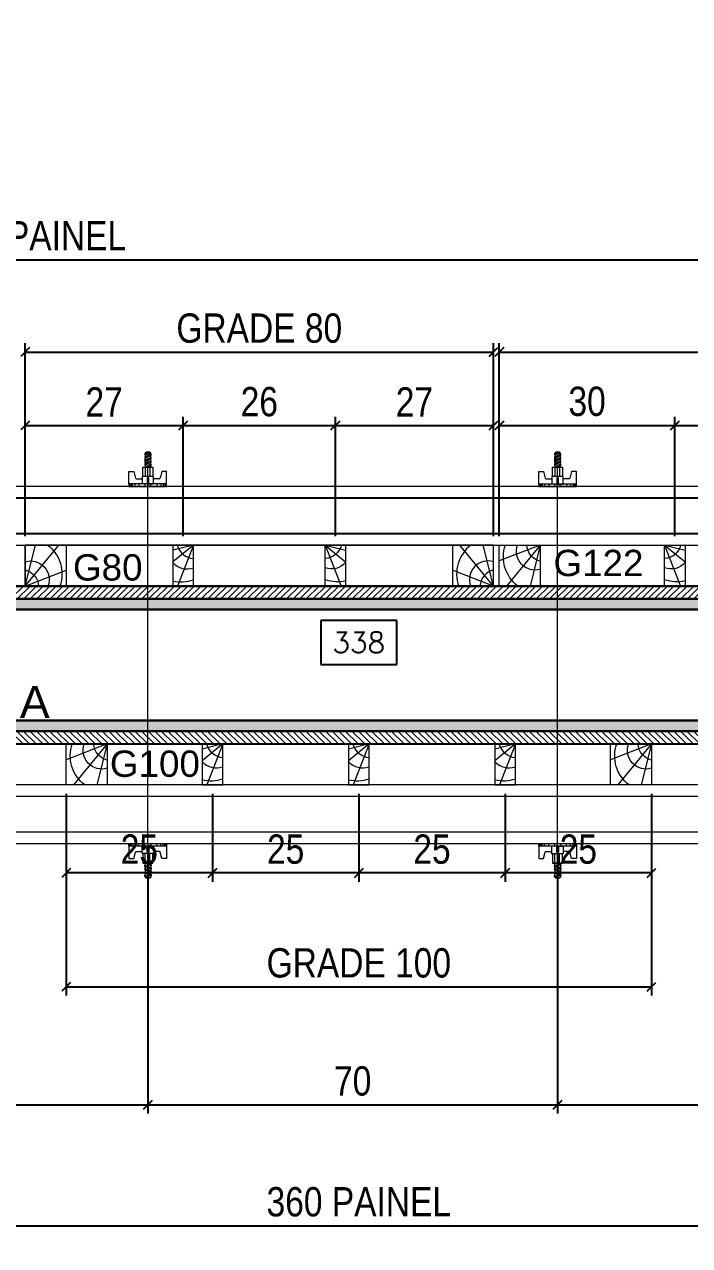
# Model space of a CAD drawing. Extents: x 2949 to 9203, y -16089 to 12527.
# Drawn here: x 5131.9 to 5359.1, y -7687.2 to -7269.7 of the extents above; entities that cross this region are included whole.
import ezdxf
from ezdxf.enums import TextEntityAlignment as Align

# ---------------------------------------------------------------- set-up
doc = ezdxf.new("R2010")
doc.units = 0
for name, color, linetype, lineweight in [('CONCRETO', 251, 'Continuous', 25), ('Hachura', 251, 'Continuous', 9), ('Madeira', 126, 'Continuous', 18), ('Perfil Metálico', 224, 'Continuous', 18), ('Texto Seção', 7, 'Continuous', 15)]:
    doc.layers.add(name, color=color, linetype=linetype, lineweight=lineweight)
for name, color, linetype in [('COTA', 241, 'Continuous'), ('MEIO_PONT', 93, 'Continuous'), ('Painéis', 200, 'Continuous'), ('SARRAFO', 251, 'Continuous'), ('TEXTO_GERAL', 7, 'Continuous')]:
    doc.layers.add(name, color=color, linetype=linetype)
doc.styles.add('ARIAL', font='arial.ttf')
doc.styles.add('COTA TECNICA 2X', font='techl___.ttf', dxfattribs={"height": 10})
doc.styles.add('ROMANS', font='romans.shx')
doc.styles.add('SANSSERIF', font='sas_____.pfb')
doc.dimstyles.new('Cota Seção interna', dxfattribs={"dimtxt": 7, "dimasz": 6, "dimexe": 0.18, "dimexo": 2, "dimgap": -4, "dimtad": 3, "dimdec": 1, "dimlfac": 0.5, "dimzin": 12, "dimdsep": 46, "dimtxsty": 'ROMANS', "dimblk": 'ARCHTICK', "dimcen": 0.09, "dimse1": 1, "dimse2": 1, "dimsd1": 1, "dimsd2": 1, "dimclrd": 180, "dimclre": 5, "dimclrt": 1, "dimadec": 0, "dimazin": 3, "dimtfac": 1, "dimtdec": 1, "dimtofl": 0, "dimtmove": 0, "dimatfit": 3, "dimldrblk": 'ARCHTICK', "dimfxl": 1, "dimtolj": 1, "dimtzin": 0, "dimarcsym": 0})
doc.dimstyles.new('SECAO PILAR', dxfattribs={"dimtxt": 10, "dimasz": 3, "dimexe": 3, "dimexo": 3, "dimgap": 3, "dimtad": 1, "dimdec": 1, "dimlfac": 0.5, "dimzin": 12, "dimdsep": 46, "dimtxsty": 'COTA TECNICA 2X', "dimblk1": 'OBLIQUE', "dimblk2": 'OBLIQUE', "dimsah": 1, "dimcen": 0.9, "dimclrd": 256, "dimclre": 256, "dimclrt": 256, "dimadec": 1, "dimazin": 3, "dimtfac": 1, "dimtdec": 1, "dimtmove": 0, "dimatfit": 3, "dimfxl": 1, "dimtolj": 1, "dimtzin": 12, "dimarcsym": 0})

# ---------------------------------------------------------------- blocks, each defined once
blk = doc.blocks.new('*D2402')
at = {"layer": 'COTA', "color": 180, "lineweight": -2, "transparency": 16777216}
for p, q in [((5259.1, -7473.52), (5233.1, -7473.52)), ((5233.1, -7473.52), (5233.1, -7488.52)), ((5259.1, -7488.52), (5259.1, -7473.52)), ((5233.1, -7488.52), (5259.1, -7488.52))]:
    blk.add_line(p, q, dxfattribs=at)
at = {"layer": 'Defpoints', "color": 0, "transparency": 16777216}
for p in [(4908.1, -7492.52), (4908.1, -7507.69), (5584.1, -7507.69)]:
    blk.add_point(p, dxfattribs=at)
at = {"layer": 'COTA', "color": 1, "transparency": 16777216, "insert": (5246.1, -7481.02), "char_height": 7, "attachment_point": 5, "style": 'ROMANS'}
blk.add_mtext('\\A1;338', dxfattribs=at)
blk = doc.blocks.new('_ArchTick')
at = {"color": 0, "linetype": 'ByBlock', "const_width": 0.15}
blk.add_lwpolyline([(-0.5, -0.5), (0.5, 0.5)], dxfattribs=at)
blk = doc.blocks.new('_Oblique')
at = {"color": 0, "linetype": 'ByBlock', "lineweight": -2}
blk.add_line((-0.5, -0.5), (0.5, 0.5), dxfattribs=at)
blk = doc.blocks.new('*D2403')
at = {"layer": 'COTA', "lineweight": -2, "transparency": 16777216}
for p, q in [((4886.1, -7458.69), (4886.1, -7347.21)), ((5546.1, -7458.69), (5546.1, -7347.21)), ((4886.1, -7350.21), (5546.1, -7350.21))]:
    blk.add_line(p, q, dxfattribs=at)
at = {"layer": 'Defpoints', "color": 0, "transparency": 16777216}
for p in [(5546.1, -7350.21), (4886.1, -7461.69), (5546.1, -7461.69)]:
    blk.add_point(p, dxfattribs=at)
at = {"layer": 'COTA', "lineweight": -2, "transparency": 16777216, "xscale": 3, "yscale": 3, "zscale": 3, "rotation": 180}
blk.add_blockref('_Oblique', (4886.1, -7350.21), dxfattribs=at)
at = {"layer": 'COTA', "lineweight": -2, "transparency": 16777216, "xscale": 3, "yscale": 3, "zscale": 3}
blk.add_blockref('_Oblique', (5546.1, -7350.21), dxfattribs=at)
at = {"layer": 'COTA', "transparency": 16777216, "insert": (5135.1, -7341.99), "char_height": 10, "attachment_point": 5, "style": 'COTA TECNICA 2X'}
blk.add_mtext('\\A1;330 PAINEL', dxfattribs=at)
blk = doc.blocks.new('PONTALETE')
at = {"layer": 'Madeira'}
for q in [(2.71, 7), (7, 5.76), (7, 1.74)]:
    blk.add_line((0, 0), q, dxfattribs=at)
blk.add_lwpolyline([(0, 0), (7, 0), (7, 7), (0, 7)], close=True, dxfattribs=at)
for centre, radius, start, end in [((2.04, 0.06), 6.23, 37.2818, 109.0913), ((1.09, 0.9), 3.19, 343.603, 109.9847), ((-0.21, -0.78), 3.09, 14.6322, 86.0383)]:
    blk.add_arc(centre, radius, start, end, dxfattribs=at)
blk = doc.blocks.new('MEIO PONTALETE')
at = {"layer": 'Madeira'}
for q in [(2.71, 7), (3.5, 2.88), (3.5, 0.87)]:
    blk.add_line((0, 0), q, dxfattribs=at)
blk.add_lwpolyline([(0, 0), (3.5, 0), (3.5, 7), (0, 7)], close=True, dxfattribs=at)
for centre, radius, start, end in [((2.04, 0.06), 6.23, 76.4499, 109.0913), ((1.09, 0.9), 3.19, 40.9063, 109.9847), ((-0.21, -0.78), 3.09, 14.6322, 86.0383)]:
    blk.add_arc(centre, radius, start, end, dxfattribs=at)
blk = doc.blocks.new('*D2378')
at = {"layer": 'COTA', "lineweight": -2, "transparency": 16777216}
for p, q in [((5294.1, -7444.69), (5294.1, -7403.82)), ((5354.1, -7444.69), (5354.1, -7403.82)), ((5294.1, -7406.82), (5354.1, -7406.82))]:
    blk.add_line(p, q, dxfattribs=at)
at = {"layer": 'Defpoints', "color": 0, "transparency": 16777216}
for p in [(5354.1, -7406.82), (5294.1, -7447.69), (5354.1, -7447.69)]:
    blk.add_point(p, dxfattribs=at)
at = {"layer": 'COTA', "lineweight": -2, "transparency": 16777216, "xscale": 3, "yscale": 3, "zscale": 3, "rotation": 180}
blk.add_blockref('_Oblique', (5294.1, -7406.82), dxfattribs=at)
at = {"layer": 'COTA', "lineweight": -2, "transparency": 16777216, "xscale": 3, "yscale": 3, "zscale": 3}
blk.add_blockref('_Oblique', (5354.1, -7406.82), dxfattribs=at)
at = {"layer": 'COTA', "transparency": 16777216, "insert": (5324.1, -7398.6), "char_height": 10, "attachment_point": 5, "style": 'COTA TECNICA 2X'}
blk.add_mtext('\\A1;30', dxfattribs=at)
blk = doc.blocks.new('*D2379')
at = {"layer": 'COTA', "lineweight": -2, "transparency": 16777216}
for p, q in [((5354.1, -7444.69), (5354.1, -7403.82)), ((5416.1, -7444.69), (5416.1, -7403.82)), ((5354.1, -7406.82), (5416.1, -7406.82))]:
    blk.add_line(p, q, dxfattribs=at)
at = {"layer": 'Defpoints', "color": 0, "transparency": 16777216}
for p in [(5416.1, -7406.82), (5354.1, -7447.69), (5416.1, -7447.69)]:
    blk.add_point(p, dxfattribs=at)
at = {"layer": 'COTA', "lineweight": -2, "transparency": 16777216, "xscale": 3, "yscale": 3, "zscale": 3, "rotation": 180}
blk.add_blockref('_Oblique', (5354.1, -7406.82), dxfattribs=at)
at = {"layer": 'COTA', "lineweight": -2, "transparency": 16777216, "xscale": 3, "yscale": 3, "zscale": 3}
blk.add_blockref('_Oblique', (5416.1, -7406.82), dxfattribs=at)
at = {"layer": 'COTA', "transparency": 16777216, "insert": (5385.1, -7398.6), "char_height": 10, "attachment_point": 5, "style": 'COTA TECNICA 2X'}
blk.add_mtext('\\A1;31', dxfattribs=at)
blk = doc.blocks.new('*D2382')
at = {"layer": 'COTA', "lineweight": -2, "transparency": 16777216}
for p, q in [((5294.1, -7444.69), (5294.1, -7378.7)), ((5538.1, -7444.69), (5538.1, -7378.7)), ((5294.1, -7381.7), (5538.1, -7381.7))]:
    blk.add_line(p, q, dxfattribs=at)
at = {"layer": 'Defpoints', "color": 0, "transparency": 16777216}
for p in [(5538.1, -7381.7), (5294.1, -7447.69), (5538.1, -7447.69)]:
    blk.add_point(p, dxfattribs=at)
at = {"layer": 'COTA', "lineweight": -2, "transparency": 16777216, "xscale": 3, "yscale": 3, "zscale": 3, "rotation": 180}
blk.add_blockref('_Oblique', (5294.1, -7381.7), dxfattribs=at)
at = {"layer": 'COTA', "lineweight": -2, "transparency": 16777216, "xscale": 3, "yscale": 3, "zscale": 3}
blk.add_blockref('_Oblique', (5538.1, -7381.7), dxfattribs=at)
at = {"layer": 'COTA', "transparency": 16777216, "insert": (5416.1, -7373.6), "char_height": 10, "attachment_point": 5, "style": 'COTA TECNICA 2X'}
blk.add_mtext('\\A1;GRADE 122', dxfattribs=at)
blk = doc.blocks.new('*D2369')
at = {"layer": 'COTA', "lineweight": -2, "transparency": 16777216}
for p, q in [((5146.11, -7532.69), (5146.11, -7601.69)), ((5346.11, -7532.69), (5346.11, -7601.69)), ((5146.11, -7598.69), (5346.11, -7598.69))]:
    blk.add_line(p, q, dxfattribs=at)
at = {"layer": 'Defpoints', "color": 0, "transparency": 16777216}
for p in [(5146.11, -7529.69), (5346.11, -7529.69), (5346.11, -7598.69)]:
    blk.add_point(p, dxfattribs=at)
at = {"layer": 'COTA', "lineweight": -2, "transparency": 16777216, "xscale": 3, "yscale": 3, "zscale": 3, "rotation": 180}
blk.add_blockref('_Oblique', (5146.11, -7598.69), dxfattribs=at)
at = {"layer": 'COTA', "lineweight": -2, "transparency": 16777216, "xscale": 3, "yscale": 3, "zscale": 3}
blk.add_blockref('_Oblique', (5346.11, -7598.69), dxfattribs=at)
at = {"layer": 'COTA', "transparency": 16777216, "insert": (5246.11, -7590.59), "char_height": 10, "attachment_point": 5, "style": 'COTA TECNICA 2X'}
blk.add_mtext('\\A1;GRADE 100', dxfattribs=at)
blk = doc.blocks.new('*D2394')
at = {"layer": 'COTA', "lineweight": -2, "transparency": 16777216}
for p, q in [((5196.11, -7532.69), (5196.11, -7562.8)), ((5246.11, -7532.69), (5246.11, -7562.8)), ((5246.11, -7559.8), (5196.11, -7559.8))]:
    blk.add_line(p, q, dxfattribs=at)
at = {"layer": 'Defpoints', "color": 0, "transparency": 16777216}
for p in [(5196.11, -7529.69), (5246.11, -7529.69), (5196.11, -7559.8)]:
    blk.add_point(p, dxfattribs=at)
at = {"layer": 'COTA', "lineweight": -2, "transparency": 16777216, "xscale": 3, "yscale": 3, "zscale": 3, "rotation": 180}
blk.add_blockref('_Oblique', (5196.11, -7559.8), dxfattribs=at)
at = {"layer": 'COTA', "lineweight": -2, "transparency": 16777216, "xscale": 3, "yscale": 3, "zscale": 3}
blk.add_blockref('_Oblique', (5246.11, -7559.8), dxfattribs=at)
at = {"layer": 'COTA', "transparency": 16777216, "insert": (5221.11, -7551.69), "char_height": 10, "attachment_point": 5, "style": 'COTA TECNICA 2X'}
blk.add_mtext('\\A1;25', dxfattribs=at)
blk = doc.blocks.new('*D2395')
at = {"layer": 'COTA', "lineweight": -2, "transparency": 16777216}
for p, q in [((5146.11, -7532.69), (5146.11, -7562.8)), ((5196.11, -7532.69), (5196.11, -7562.8)), ((5196.11, -7559.8), (5146.11, -7559.8))]:
    blk.add_line(p, q, dxfattribs=at)
at = {"layer": 'Defpoints', "color": 0, "transparency": 16777216}
for p in [(5146.11, -7529.69), (5196.11, -7529.69), (5146.11, -7559.8)]:
    blk.add_point(p, dxfattribs=at)
at = {"layer": 'COTA', "lineweight": -2, "transparency": 16777216, "xscale": 3, "yscale": 3, "zscale": 3, "rotation": 180}
blk.add_blockref('_Oblique', (5146.11, -7559.8), dxfattribs=at)
at = {"layer": 'COTA', "lineweight": -2, "transparency": 16777216, "xscale": 3, "yscale": 3, "zscale": 3}
blk.add_blockref('_Oblique', (5196.11, -7559.8), dxfattribs=at)
at = {"layer": 'COTA', "transparency": 16777216, "insert": (5171.11, -7551.69), "char_height": 10, "attachment_point": 5, "style": 'COTA TECNICA 2X'}
blk.add_mtext('\\A1;25', dxfattribs=at)
blk = doc.blocks.new('*D2370')
at = {"layer": 'COTA', "lineweight": -2, "transparency": 16777216}
for p, q in [((5296.11, -7532.69), (5296.11, -7562.8)), ((5346.11, -7532.69), (5346.11, -7562.8)), ((5346.11, -7559.8), (5296.11, -7559.8))]:
    blk.add_line(p, q, dxfattribs=at)
at = {"layer": 'Defpoints', "color": 0, "transparency": 16777216}
for p in [(5296.11, -7529.69), (5346.11, -7529.69), (5296.11, -7559.8)]:
    blk.add_point(p, dxfattribs=at)
at = {"layer": 'COTA', "lineweight": -2, "transparency": 16777216, "xscale": 3, "yscale": 3, "zscale": 3, "rotation": 180}
blk.add_blockref('_Oblique', (5296.11, -7559.8), dxfattribs=at)
at = {"layer": 'COTA', "lineweight": -2, "transparency": 16777216, "xscale": 3, "yscale": 3, "zscale": 3}
blk.add_blockref('_Oblique', (5346.11, -7559.8), dxfattribs=at)
at = {"layer": 'COTA', "transparency": 16777216, "insert": (5321.11, -7551.69), "char_height": 10, "attachment_point": 5, "style": 'COTA TECNICA 2X'}
blk.add_mtext('\\A1;25', dxfattribs=at)
blk = doc.blocks.new('*D2396')
at = {"layer": 'COTA', "lineweight": -2, "transparency": 16777216}
for p, q in [((5246.11, -7532.69), (5246.11, -7562.8)), ((5296.11, -7532.69), (5296.11, -7562.8)), ((5296.11, -7559.8), (5246.11, -7559.8))]:
    blk.add_line(p, q, dxfattribs=at)
at = {"layer": 'Defpoints', "color": 0, "transparency": 16777216}
for p in [(5246.11, -7529.69), (5296.11, -7529.69), (5246.11, -7559.8)]:
    blk.add_point(p, dxfattribs=at)
at = {"layer": 'COTA', "lineweight": -2, "transparency": 16777216, "xscale": 3, "yscale": 3, "zscale": 3, "rotation": 180}
blk.add_blockref('_Oblique', (5246.11, -7559.8), dxfattribs=at)
at = {"layer": 'COTA', "lineweight": -2, "transparency": 16777216, "xscale": 3, "yscale": 3, "zscale": 3}
blk.add_blockref('_Oblique', (5296.11, -7559.8), dxfattribs=at)
at = {"layer": 'COTA', "transparency": 16777216, "insert": (5271.11, -7551.69), "char_height": 10, "attachment_point": 5, "style": 'COTA TECNICA 2X'}
blk.add_mtext('\\A1;25', dxfattribs=at)
blk = doc.blocks.new('*D2371')
at = {"layer": 'COTA', "lineweight": -2, "transparency": 16777216}
for p, q in [((5132.1, -7444.69), (5132.1, -7378.7)), ((5292.1, -7444.69), (5292.1, -7378.7)), ((5132.1, -7381.7), (5292.1, -7381.7))]:
    blk.add_line(p, q, dxfattribs=at)
at = {"layer": 'Defpoints', "color": 0, "transparency": 16777216}
for p in [(5292.1, -7381.7), (5132.1, -7447.69), (5292.1, -7447.69)]:
    blk.add_point(p, dxfattribs=at)
at = {"layer": 'COTA', "lineweight": -2, "transparency": 16777216, "xscale": 3, "yscale": 3, "zscale": 3, "rotation": 180}
blk.add_blockref('_Oblique', (5132.1, -7381.7), dxfattribs=at)
at = {"layer": 'COTA', "lineweight": -2, "transparency": 16777216, "xscale": 3, "yscale": 3, "zscale": 3}
blk.add_blockref('_Oblique', (5292.1, -7381.7), dxfattribs=at)
at = {"layer": 'COTA', "transparency": 16777216, "insert": (5212.1, -7373.58), "char_height": 10, "attachment_point": 5, "style": 'COTA TECNICA 2X'}
blk.add_mtext('\\A1;GRADE 80', dxfattribs=at)
blk = doc.blocks.new('*D2372')
at = {"layer": 'COTA', "lineweight": -2, "transparency": 16777216}
for p, q in [((5238.1, -7444.69), (5238.1, -7403.82)), ((5292.1, -7444.69), (5292.1, -7403.82)), ((5238.1, -7406.82), (5292.1, -7406.82))]:
    blk.add_line(p, q, dxfattribs=at)
at = {"layer": 'Defpoints', "color": 0, "transparency": 16777216}
for p in [(5292.1, -7406.82), (5238.1, -7447.69), (5292.1, -7447.69)]:
    blk.add_point(p, dxfattribs=at)
at = {"layer": 'COTA', "lineweight": -2, "transparency": 16777216, "xscale": 3, "yscale": 3, "zscale": 3, "rotation": 180}
blk.add_blockref('_Oblique', (5238.1, -7406.82), dxfattribs=at)
at = {"layer": 'COTA', "lineweight": -2, "transparency": 16777216, "xscale": 3, "yscale": 3, "zscale": 3}
blk.add_blockref('_Oblique', (5292.1, -7406.82), dxfattribs=at)
at = {"layer": 'COTA', "transparency": 16777216, "insert": (5265.1, -7398.75), "char_height": 10, "attachment_point": 5, "style": 'COTA TECNICA 2X'}
blk.add_mtext('\\A1;27', dxfattribs=at)
blk = doc.blocks.new('*D2373')
at = {"layer": 'COTA', "lineweight": -2, "transparency": 16777216}
for p, q in [((5132.1, -7444.69), (5132.1, -7403.82)), ((5186.1, -7444.69), (5186.1, -7403.82)), ((5132.1, -7406.82), (5186.1, -7406.82))]:
    blk.add_line(p, q, dxfattribs=at)
at = {"layer": 'Defpoints', "color": 0, "transparency": 16777216}
for p in [(5186.1, -7406.82), (5132.1, -7447.69), (5186.1, -7447.69)]:
    blk.add_point(p, dxfattribs=at)
at = {"layer": 'COTA', "lineweight": -2, "transparency": 16777216, "xscale": 3, "yscale": 3, "zscale": 3, "rotation": 180}
blk.add_blockref('_Oblique', (5132.1, -7406.82), dxfattribs=at)
at = {"layer": 'COTA', "lineweight": -2, "transparency": 16777216, "xscale": 3, "yscale": 3, "zscale": 3}
blk.add_blockref('_Oblique', (5186.1, -7406.82), dxfattribs=at)
at = {"layer": 'COTA', "transparency": 16777216, "insert": (5159.1, -7398.75), "char_height": 10, "attachment_point": 5, "style": 'COTA TECNICA 2X'}
blk.add_mtext('\\A1;27', dxfattribs=at)
blk = doc.blocks.new('*D2374')
at = {"layer": 'COTA', "lineweight": -2, "transparency": 16777216}
for p, q in [((5186.1, -7444.69), (5186.1, -7403.82)), ((5238.1, -7444.69), (5238.1, -7403.82)), ((5186.1, -7406.82), (5238.1, -7406.82))]:
    blk.add_line(p, q, dxfattribs=at)
at = {"layer": 'Defpoints', "color": 0, "transparency": 16777216}
for p in [(5238.1, -7406.82), (5186.1, -7447.69), (5238.1, -7447.69)]:
    blk.add_point(p, dxfattribs=at)
at = {"layer": 'COTA', "lineweight": -2, "transparency": 16777216, "xscale": 3, "yscale": 3, "zscale": 3, "rotation": 180}
blk.add_blockref('_Oblique', (5186.1, -7406.82), dxfattribs=at)
at = {"layer": 'COTA', "lineweight": -2, "transparency": 16777216, "xscale": 3, "yscale": 3, "zscale": 3}
blk.add_blockref('_Oblique', (5238.1, -7406.82), dxfattribs=at)
at = {"layer": 'COTA', "transparency": 16777216, "insert": (5212.1, -7398.72), "char_height": 10, "attachment_point": 5, "style": 'COTA TECNICA 2X'}
blk.add_mtext('\\A1;26', dxfattribs=at)
blk = doc.blocks.new('*D2398')
at = {"layer": 'COTA', "linetype": 'ByBlock', "lineweight": -2, "transparency": 16777216}
for p, q in [((5014.02, -7552.69), (5014.02, -7642.05)), ((5174.02, -7552.69), (5174.02, -7642.05)), ((5014.02, -7639.05), (5174.02, -7639.05))]:
    blk.add_line(p, q, dxfattribs=at)
at = {"layer": 'Defpoints', "color": 0, "linetype": 'ByBlock', "transparency": 16777216}
for p in [(5014.02, -7549.69), (5174.02, -7549.69), (5174.02, -7639.05)]:
    blk.add_point(p, dxfattribs=at)
at = {"layer": 'COTA', "linetype": 'ByBlock', "lineweight": -2, "transparency": 16777216, "xscale": 3, "yscale": 3, "zscale": 3, "rotation": 180}
blk.add_blockref('_Oblique', (5014.02, -7639.05), dxfattribs=at)
at = {"layer": 'COTA', "linetype": 'ByBlock', "lineweight": -2, "transparency": 16777216, "xscale": 3, "yscale": 3, "zscale": 3}
blk.add_blockref('_Oblique', (5174.02, -7639.05), dxfattribs=at)
at = {"layer": 'COTA', "linetype": 'ByBlock', "transparency": 16777216, "insert": (5094.02, -7630.93), "char_height": 10, "attachment_point": 5, "style": 'COTA TECNICA 2X'}
blk.add_mtext('\\A1;80', dxfattribs=at)
blk = doc.blocks.new('*D2399')
at = {"layer": 'COTA', "linetype": 'ByBlock', "lineweight": -2, "transparency": 16777216}
for p, q in [((5174.02, -7552.69), (5174.02, -7642.05)), ((5314.02, -7552.69), (5314.02, -7642.05)), ((5174.02, -7639.05), (5314.02, -7639.05))]:
    blk.add_line(p, q, dxfattribs=at)
at = {"layer": 'Defpoints', "color": 0, "linetype": 'ByBlock', "transparency": 16777216}
for p in [(5174.02, -7549.69), (5314.02, -7549.69), (5314.02, -7639.05)]:
    blk.add_point(p, dxfattribs=at)
at = {"layer": 'COTA', "linetype": 'ByBlock', "lineweight": -2, "transparency": 16777216, "xscale": 3, "yscale": 3, "zscale": 3, "rotation": 180}
blk.add_blockref('_Oblique', (5174.02, -7639.05), dxfattribs=at)
at = {"layer": 'COTA', "linetype": 'ByBlock', "lineweight": -2, "transparency": 16777216, "xscale": 3, "yscale": 3, "zscale": 3}
blk.add_blockref('_Oblique', (5314.02, -7639.05), dxfattribs=at)
at = {"layer": 'COTA', "linetype": 'ByBlock', "transparency": 16777216, "insert": (5244.02, -7630.95), "char_height": 10, "attachment_point": 5, "style": 'COTA TECNICA 2X'}
blk.add_mtext('\\A1;70', dxfattribs=at)
blk = doc.blocks.new('*D2400')
at = {"layer": 'COTA', "linetype": 'ByBlock', "lineweight": -2, "transparency": 16777216}
for p, q in [((5314.02, -7552.69), (5314.02, -7642.05)), ((5454.02, -7552.69), (5454.02, -7642.05)), ((5314.02, -7639.05), (5454.02, -7639.05))]:
    blk.add_line(p, q, dxfattribs=at)
at = {"layer": 'Defpoints', "color": 0, "linetype": 'ByBlock', "transparency": 16777216}
for p in [(5314.02, -7549.69), (5454.02, -7549.69), (5454.02, -7639.05)]:
    blk.add_point(p, dxfattribs=at)
at = {"layer": 'COTA', "linetype": 'ByBlock', "lineweight": -2, "transparency": 16777216, "xscale": 3, "yscale": 3, "zscale": 3, "rotation": 180}
blk.add_blockref('_Oblique', (5314.02, -7639.05), dxfattribs=at)
at = {"layer": 'COTA', "linetype": 'ByBlock', "lineweight": -2, "transparency": 16777216, "xscale": 3, "yscale": 3, "zscale": 3}
blk.add_blockref('_Oblique', (5454.02, -7639.05), dxfattribs=at)
at = {"layer": 'COTA', "linetype": 'ByBlock', "transparency": 16777216, "insert": (5384.02, -7630.95), "char_height": 10, "attachment_point": 5, "style": 'COTA TECNICA 2X'}
blk.add_mtext('\\A1;70', dxfattribs=at)
blk = doc.blocks.new('*D2401')
at = {"layer": 'COTA', "linetype": 'ByBlock', "lineweight": -2, "transparency": 16777216}
for p, q in [((4886.1, -7510.69), (4886.1, -7683.48)), ((5606.1, -7510.69), (5606.1, -7683.48)), ((4886.1, -7680.48), (5606.1, -7680.48))]:
    blk.add_line(p, q, dxfattribs=at)
at = {"layer": 'Defpoints', "color": 0, "linetype": 'ByBlock', "transparency": 16777216}
for p in [(4886.1, -7507.69), (5606.1, -7507.69), (5606.1, -7680.48)]:
    blk.add_point(p, dxfattribs=at)
at = {"layer": 'COTA', "linetype": 'ByBlock', "lineweight": -2, "transparency": 16777216, "xscale": 3, "yscale": 3, "zscale": 3, "rotation": 180}
blk.add_blockref('_Oblique', (4886.1, -7680.48), dxfattribs=at)
at = {"layer": 'COTA', "linetype": 'ByBlock', "lineweight": -2, "transparency": 16777216, "xscale": 3, "yscale": 3, "zscale": 3}
blk.add_blockref('_Oblique', (5606.1, -7680.48), dxfattribs=at)
at = {"layer": 'COTA', "linetype": 'ByBlock', "transparency": 16777216, "insert": (5246.1, -7672.26), "char_height": 10, "attachment_point": 5, "style": 'COTA TECNICA 2X'}
blk.add_mtext('\\A1;360 PAINEL', dxfattribs=at)
blk = doc.blocks.new('C')
at = {"layer": 'Hachura', "color": 0}
for p, q in [((0, 3.22), (0, -3.22)), ((0.45, 3.22), (0, 3.22)), ((0.46, 3.16), (0, 3.16)), ((0.46, 3.05), (0, 3.05)), ((0.46, 2.88), (0, 2.88)), ((0, 2.75), (0, -1.16)), ((0.46, 2.65), (0, 2.65)), ((0.46, 2.23), (0, 2.23)), ((0.45, -3.23), (0.45, 3.22)), ((0.45, 3.22), (2.58, 3.22)), ((2.58, 2.39), (1.47, 2.09)), ((2.58, 3.22), (2.58, 2.39)), ((0.46, 1.51), (0, 1.51)), ((0.39, 0.49), (0.17, 0.49)), ((1.74, 0.97), (0.45, 0.97)), ((1.45, 0.1), (0.45, 0.1)), ((1.35, 1.94), (1.35, 0.96)), ((1.74, -0.97), (1.74, 0.97)), ((1.74, 0.97), (1.74, 0.84)), ((1.74, 0.97), (1.74, 0.84)), ((1.74, 0.84), (3.35, 0.84)), ((3.35, 0.45), (1.74, 0.45)), ((3.32, 0.84), (3.32, -0.84)), ((3.35, 0.84), (3.35, -0.84)), ((3.68, 0.45), (3.35, 0.45)), ((3.84, -0.52), (3.35, 0.45)), ((3.35, 0.06), (3.67, -0.57)), ((3.68, 0.45), (4.16, -0.52)), ((3.72, 0.5), (4.25, -0.57)), ((4.37, -0.55), (3.83, 0.53)), ((4.15, 0.45), (3.93, 0.45)), ((4.42, -0.52), (3.93, 0.45)), ((4.15, 0.45), (4.26, 0.45)), ((4.26, 0.45), (4.74, -0.52)), ((4.3, 0.5), (4.83, -0.57)), ((4.95, -0.55), (4.41, 0.53)), ((4.51, 0.45), (4.84, 0.45)), ((5, -0.52), (4.51, 0.45)), ((4.84, 0.45), (5.32, -0.52)), ((4.88, 0.5), (5.41, -0.57)), ((5.53, -0.55), (4.99, 0.53)), ((5.58, -0.52), (5.09, 0.45)), ((5.42, 0.45), (5.09, 0.45)), ((5.58, -0.52), (5.09, 0.45)), ((5.42, 0.45), (5.74, -0.19)), ((5.46, 0.5), (5.74, -0.07)), ((5.74, 0.19), (5.57, 0.53)), ((5.74, 0.32), (5.68, 0.45)), ((5.68, 0.45), (5.74, 0.45)), ((5.74, 0.45), (5.9, 0.29)), ((5.74, 0.45), (5.74, -0.52)), ((5.9, -0.36), (5.9, 0.29)), ((0.45, 0), (0, 0)), ((0.46, -1.52), (0, -1.52)), ((0.08, -0.48), (0.29, -0.48)), ((0.29, -0.48), (0.4, -0.48)), ((0.45, 0), (0.45, -0.97)), ((0.45, -0.16), (1.45, -0.16)), ((0.45, -0.65), (0.45, -0.32)), ((0.45, -3.23), (0.45, -0.65)), ((0.45, -0.97), (1.74, -0.97)), ((1.35, -1.94), (1.35, -0.97)), ((3.35, -0.32), (1.74, -0.32)), ((3.35, -0.84), (1.74, -0.84)), ((3.35, -0.07), (3.58, -0.52)), ((3.35, -0.52), (3.58, -0.52)), ((3.84, -0.52), (4.16, -0.52)), ((4.42, -0.52), (4.74, -0.52)), ((4.63, -0.52), (4.74, -0.52)), ((5, -0.52), (5.32, -0.52)), ((5.58, -0.52), (5.74, -0.52)), ((5.74, -0.52), (5.9, -0.36)), ((5.74, -0.52), (5.74, -0.52)), ((0.46, -2.23), (0, -2.23)), ((0.46, -2.65), (0, -2.65)), ((0.46, -2.88), (0, -2.88)), ((0.46, -3.05), (0, -3.05)), ((0.46, -3.16), (0, -3.16)), ((0, -3.22), (2.57, -3.22)), ((2.58, -2.39), (1.47, -2.1)), ((2.58, -3.23), (2.58, -2.39))]:
    blk.add_line(p, q, dxfattribs=at)
for centre, radius, start, end in [((1.52, 1.94), 0.161, 104.7436, 180), ((1.44, -0.03), 0.129, 272.695, 87.305), ((3.81, 0.39), 0.143, 25.5688, 154.4312), ((4.39, 0.39), 0.143, 25.5688, 154.4312), ((4.97, 0.39), 0.143, 25.5688, 154.4312), ((5.55, 0.39), 0.143, 25.5688, 154.4312), ((0.17, -0.37), 0.174, 221.744, 317.8592), ((1.52, -1.94), 0.161, 180, 255.2564), ((3.71, -0.4), 0.174, 222.1408, 318.256), ((4.29, -0.4), 0.174, 222.1408, 318.256), ((4.87, -0.4), 0.174, 222.1408, 318.256), ((5.45, -0.4), 0.174, 222.1408, 318.256), ((5.61, -0.4), 0.174, 317.8592, 318.256)]:
    blk.add_arc(centre, radius, start, end, dxfattribs=at)

msp = doc.modelspace()

# ---------------------------------------------------------------- hatches: boundary and pattern name
at = {"layer": 'Hachura'}
h = msp.add_hatch(dxfattribs=at)
h.set_pattern_fill('ANSI31', color=256, scale=0.5, angle=360, style=0)
h.set_pattern_definition([(45, (15430.4696, 15537.5862), (-1.12253202, 1.12253202), [])])
h.paths.add_polyline_path([(4886.1, -7466.09), (4886.1, -7461.69), (5546.1, -7461.69), (5546.1, -7466.09)])
h = msp.add_hatch(color=256, dxfattribs=at)
h.dxf.hatch_style = 1
h.paths.add_polyline_path([(4886.1, -7469.69), (5546.1, -7469.69), (5546.1, -7466.09), (4886.1, -7466.09)])
h = msp.add_hatch(color=256, dxfattribs=at)
h.dxf.hatch_style = 1
h.paths.add_polyline_path([(5606.1, -7511.29), (5606.1, -7507.69), (4886.1, -7507.69), (4886.1, -7511.29)])
h = msp.add_hatch(dxfattribs=at)
h.set_pattern_fill('ANSI31', color=256, scale=0.5, angle=270, style=0)
h.set_pattern_definition([(315, (-2335.272, -18436.1247), (1.12253202, 1.12253202), [])])
h.paths.add_polyline_path([(4886.1, -7515.69), (4886.1, -7511.29), (5606.1, -7511.29), (5606.1, -7515.69)])

# ---------------------------------------------------------------- linework, layer by layer
at = {"layer": 'CONCRETO', "color": 2}
msp.add_lwpolyline([(5584.1, -7269.69), (5546.1, -7269.69), (5546.1, -7469.69), (4908.1, -7469.69), (4908.1, -7507.69), (5584.1, -7507.69)], close=True, dxfattribs=at)
at = {"layer": 'Hachura'}
for p, q in [((5174.02, -7560.51), (5174.03, -7420.71)), ((5314.02, -7560.52), (5314.03, -7420.72))]:
    msp.add_line(p, q, dxfattribs=at)
at = {"layer": 'Madeira'}
for points in [[(5292.1, -7461.69), (5292.1, -7447.69), (5132.1, -7447.69), (5132.1, -7461.69)], [(5294.1, -7461.69), (5294.1, -7447.69), (5538.1, -7447.69), (5538.1, -7461.69)], [(5606.1, -7515.69), (5606.1, -7529.69), (4886.1, -7529.69), (4886.1, -7515.69)], [(5146.11, -7529.69), (5146.11, -7515.69), (5346.11, -7515.69), (5346.11, -7529.69)]]:
    msp.add_lwpolyline(points, close=True, dxfattribs=at)
at = {"layer": 'Painéis'}
for points in [[(4886.1, -7469.69), (5546.1, -7469.69), (5546.1, -7466.09), (4886.1, -7466.09)], [(5606.1, -7511.29), (5606.1, -7507.69), (4886.1, -7507.69), (4886.1, -7511.29)]]:
    msp.add_lwpolyline(points, close=True, dxfattribs=at)
at = {"layer": 'Perfil Metálico'}
for points in [[(4854.17, -7427.69), (4854.17, -7447.69), (5538.1, -7447.69), (5538.1, -7427.69)], [(4854.17, -7529.69), (4854.17, -7549.69), (5644.43, -7549.69), (5644.43, -7529.69)], [(5644.43, -7545.69), (5644.43, -7533.69), (4854.17, -7533.69), (4854.17, -7545.69)]]:
    msp.add_lwpolyline(points, close=True, dxfattribs=at)
at = {"layer": 'SARRAFO'}
for points in [[(5538.1, -7443.69), (5538.1, -7431.69), (4854.17, -7431.69), (4854.17, -7443.69)], [(5546.1, -7461.69), (4886.1, -7461.69), (4886.1, -7466.09), (5546.1, -7466.09)], [(5546.1, -7461.69), (5546.1, -7466.09), (4886.1, -7466.09), (4886.1, -7461.69)], [(5606.1, -7511.29), (4886.1, -7511.29), (4886.1, -7515.69), (5606.1, -7515.69)], [(5606.1, -7511.29), (4886.1, -7511.29), (4886.1, -7515.69), (5606.1, -7515.69)]]:
    msp.add_lwpolyline(points, close=True, dxfattribs=at)

# ---------------------------------------------------------------- block references
at = {"layer": 'Hachura', "linetype": 'Continuous', "yscale": 2, "zscale": 2}
for p, xscale, rotation in [((5174.01, -7427.71), 2, 90.00000000000001), ((5314.01, -7427.72), 2, 90.00000000000001), ((5174.01, -7549.71), -2, 90), ((5314.01, -7549.72), -2, 90)]:
    msp.add_blockref('C', p, dxfattribs=dict(at, xscale=xscale, rotation=rotation))
at = {"layer": 'Madeira'}
for name, p, xscale, yscale, zscale, rotation in [('PONTALETE', (5308.1, -7447.69), -2, 2, 2, 90), ('MEIO PONTALETE', (5350.6, -7447.69), -1.999999997962732, 1.999999997962732, 1.999999997962732, 180)]:
    msp.add_blockref(name, p, dxfattribs=dict(at, xscale=xscale, yscale=yscale, zscale=zscale, rotation=rotation))
at = {"layer": 'MEIO_PONT'}
for name, p, xscale, yscale, zscale, rotation in [('PONTALETE', (5132.1, -7461.69), -2, 2, 2, 270.0000000000001), ('MEIO PONTALETE', (5189.6, -7447.69), 1.999999997962732, 1.999999997962732, 1.999999997962732, 180), ('MEIO PONTALETE', (5234.6, -7447.69), -1.999999997962732, 1.999999997962732, 1.999999997962732, 180), ('PONTALETE', (5292.1, -7461.69), 2, 2, 2, 90.00000000000001), ('PONTALETE', (5160.11, -7515.69), -2, 2, 2, 90), ('MEIO PONTALETE', (5199.61, -7515.69), 1.999999997962732, 1.999999997962732, 1.999999997962732, 180), ('MEIO PONTALETE', (5249.61, -7515.69), 1.999999997962732, 1.999999997962732, 1.999999997962732, 180), ('MEIO PONTALETE', (5299.61, -7515.69), 1.999999997962732, 1.999999997962732, 1.999999997962732, 180), ('PONTALETE', (5346.11, -7515.69), -2, 2, 2, 90)]:
    msp.add_blockref(name, p, dxfattribs=dict(at, xscale=xscale, yscale=yscale, zscale=zscale, rotation=rotation))

# ---------------------------------------------------------------- texts
at = {"layer": 'Texto Seção', "color": 0, "linetype": 'Continuous', "style": 'SANSSERIF'}
msp.add_text('G100', height=9, dxfattribs=at).set_placement((5161.05, -7522.43), align=Align.MIDDLE_LEFT)
at = {"layer": 'TEXTO_GERAL', "color": 0, "linetype": 'Continuous', "style": 'SANSSERIF'}
for s, p in [('G80', (5148.44, -7455.32)), ('G122', (5312.61, -7453.81))]:
    msp.add_text(s, height=9, dxfattribs=at).set_placement(p, align=Align.MIDDLE_LEFT)
at = {"layer": 'TEXTO_GERAL', "style": 'ARIAL'}
msp.add_text('A', height=11, dxfattribs=at).set_placement((5135.38, -7501.35), align=Align.MIDDLE_CENTER)

# ---------------------------------------------------------------- dimensions: what is measured, and where the dimension line sits
at = {"layer": 'COTA'}
dim = msp.add_linear_dim(base=(5546.1, -7350.21), p1=(4886.1, -7461.69), p2=(5546.1, -7461.69), text='<> PAINEL', dimstyle='SECAO PILAR', dxfattribs=at)
dim.commit()
dim.dimension.update_dxf_attribs({"geometry": '*D2403', "text_midpoint": (5135.1, -7350.21), "dimtype": 160})
for base, p1, p2, picture, middle in [((5292.1, -7381.7), (5132.1, -7447.69), (5292.1, -7447.69), '*D2371', (5212.1, -7373.58)), ((5538.1, -7381.7), (5294.1, -7447.69), (5538.1, -7447.69), '*D2382', (5416.1, -7373.6)), ((5346.11, -7598.69), (5146.11, -7529.69), (5346.11, -7529.69), '*D2369', (5246.11, -7590.59))]:
    dim = msp.add_linear_dim(base=base, p1=p1, p2=p2, text='GRADE <>', dimstyle='SECAO PILAR', dxfattribs=at)
    dim.commit()
    dim.dimension.update_dxf_attribs({"geometry": picture, "text_midpoint": middle})
for base, p1, p2, picture, middle in [((5186.1, -7406.82), (5132.1, -7447.69), (5186.1, -7447.69), '*D2373', (5159.1, -7398.75)), ((5238.1, -7406.82), (5186.1, -7447.69), (5238.1, -7447.69), '*D2374', (5212.1, -7398.72)), ((5292.1, -7406.82), (5238.1, -7447.69), (5292.1, -7447.69), '*D2372', (5265.1, -7398.75)), ((5354.1, -7406.82), (5294.1, -7447.69), (5354.1, -7447.69), '*D2378', (5324.1, -7398.6)), ((5416.1, -7406.82), (5354.1, -7447.69), (5416.1, -7447.69), '*D2379', (5385.1, -7398.6)), ((5146.11, -7559.8), (5196.11, -7529.69), (5146.11, -7529.69), '*D2395', (5171.11, -7551.69)), ((5196.11, -7559.8), (5246.11, -7529.69), (5196.11, -7529.69), '*D2394', (5221.11, -7551.69)), ((5246.11, -7559.8), (5296.11, -7529.69), (5246.11, -7529.69), '*D2396', (5271.11, -7551.69)), ((5296.11, -7559.8), (5346.11, -7529.69), (5296.11, -7529.69), '*D2370', (5321.11, -7551.69))]:
    dim = msp.add_linear_dim(base=base, p1=p1, p2=p2, dimstyle='SECAO PILAR', dxfattribs=at)
    dim.commit()
    dim.dimension.update_dxf_attribs({"geometry": picture, "text_midpoint": middle})
dim = msp.add_linear_dim(base=(4908.1, -7492.52), p1=(5584.1, -7507.69), p2=(4908.1, -7507.69), angle=180, dimstyle='Cota Seção interna', dxfattribs=at)
dim.commit()
dim.dimension.update_dxf_attribs({"geometry": '*D2402', "text_midpoint": (5246.1, -7492.52), "dimtype": 160})
at = {"layer": 'COTA', "linetype": 'ByBlock'}
dim = msp.add_linear_dim(base=(5606.1, -7680.48), p1=(4886.1, -7507.69), p2=(5606.1, -7507.69), text='<> PAINEL', dimstyle='SECAO PILAR', override={"dimtmove": 1}, dxfattribs=at)
dim.commit()
dim.dimension.update_dxf_attribs({"geometry": '*D2401', "text_midpoint": (5246.1, -7672.26)})
for base, p1, p2, picture, middle in [((5174.02, -7639.05), (5014.02, -7549.69), (5174.02, -7549.69), '*D2398', (5094.02, -7630.93)), ((5314.02, -7639.05), (5174.02, -7549.69), (5314.02, -7549.69), '*D2399', (5244.02, -7630.95)), ((5454.02, -7639.05), (5314.02, -7549.69), (5454.02, -7549.69), '*D2400', (5384.02, -7630.95))]:
    dim = msp.add_linear_dim(base=base, p1=p1, p2=p2, dimstyle='SECAO PILAR', override={"dimtmove": 1}, dxfattribs=at)
    dim.commit()
    dim.dimension.update_dxf_attribs({"geometry": picture, "text_midpoint": middle})

doc.saveas('drawing.dxf')
